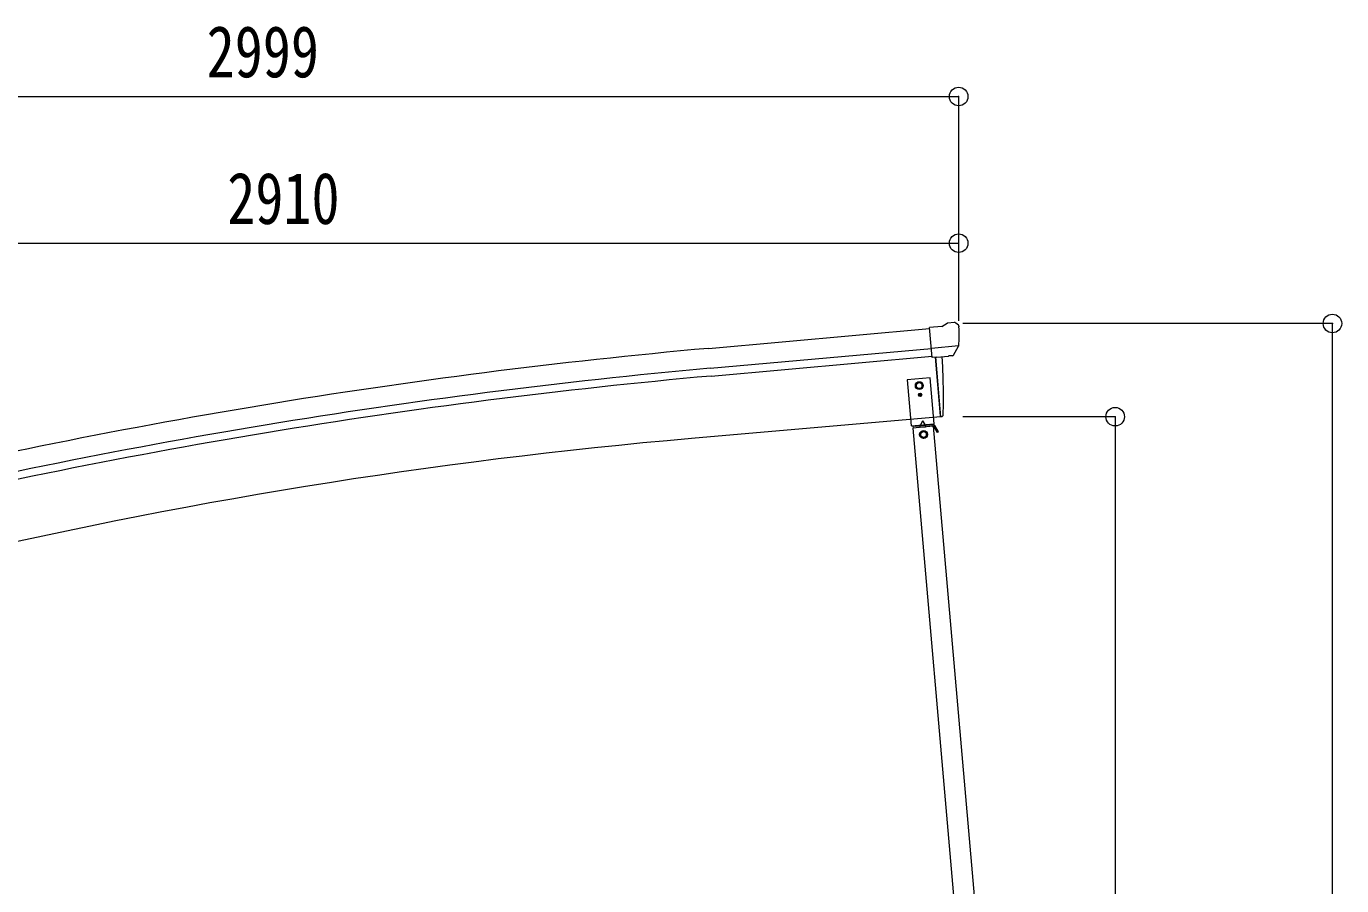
# Model space of a CAD drawing. Units: millimetres at full size, sheet at 1:40. Extents: x -11181 to 11305, y -7804 to 7716.
# Drawn here: x -8341 to -5501, y 781 to 2636 of the extents above; entities that cross this region are included whole.
import ezdxf
from ezdxf.enums import TextEntityAlignment as Align

# ---------------------------------------------------------------- set-up
doc = ezdxf.new("R2010")
doc.units = ezdxf.units.MM
doc.header["$LTSCALE"] = 40
doc.header["$PDMODE"] = 32
doc.header["$PDSIZE"] = 40
for name, color, linetype, lineweight in [('0-0_0', 7, 'Continuous', 9), ('0-1_本体', 4, 'Continuous', 9), ('0-2_部品', 7, 'Continuous', 9), ('0-A_寸法', 6, 'Continuous', 9), ('1-1_GLASS', 4, 'Continuous', 9), ('1-2_GLASS_SEAL', 4, 'Continuous', 9)]:
    doc.layers.add(name, color=color, linetype=linetype, lineweight=lineweight)
doc.styles.add('ＭＳ ゴシック', font='')
doc.styles.get('ＭＳ ゴシック').set_extended_font_data('MS Gothic')

msp = doc.modelspace()

# ---------------------------------------------------------------- linework, layer by layer
at = {"layer": '0-0_0', "color": 6}
for p, q in [((-5521.26, -863.75), (-5521.26, 1994.65)), ((-5990.27, 1793.35), (-5990.27, -863.75))]:
    msp.add_line(p, q, dxfattribs=at)
at = {"layer": '0-1_本体'}
for p, q in [((-6868.17, 1940.88), (-6390.84, 1983.92)), ((-6864.3, 1897.89), (-6387.13, 1940.92)), ((-6862.79, 1881.12), (-6385.61, 1924.15)), ((-6378.39, 1921.94), (-6367.14, 1793.34)), ((-6367.14, 1793.34), (-6905.09, 1746.28))]:
    msp.add_line(p, q, dxfattribs=at)
for centre, radius, start, end in [((-5692.12, -11113.15), 13106.9, 95.14794, 103.64794), ((-5692.12, -11113.15), 13063.74, 95.14794, 103.64794), ((-5692.12, -11113.15), 13046.9, 95.14794, 103.64794), ((-5926.49, -9516.37), 11305.08, 94.96591, 103.47643)]:
    msp.add_arc(centre, radius, start, end, dxfattribs=at)
at = {"layer": '0-2_部品'}
for p, q in [((-6364.46, 1988.32), (-6391.02, 1985.99)), ((-6364.46, 1988.32), (-6352.74, 1995.08)), ((-6337.84, 1996.67), (-6351.5, 1995.47)), ((-6328.7, 1990.91), (-6334.18, 1995.52)), ((-6327.64, 1988.87), (-6327.52, 1987.53)), ((-6385.37, 1921.33), (-6391.02, 1985.99)), ((-6328.16, 1946.03), (-6387.08, 1940.87)), ((-6339.41, 1926.54), (-6328.48, 1945.48)), ((-6375.41, 1922.2), (-6385.37, 1921.33)), ((-6367.34, 1795.61), (-6378.39, 1921.94)), ((-6341.8, 1925.14), (-6349.5, 1924.47)), ((-6367.1, 1792.84), (-6367.34, 1795.61)), ((-6364.49, 1793.23), (-6367.1, 1792.84))]:
    msp.add_line(p, q, dxfattribs=at)
for points in [[(-6328.09, 1946.66), (-6328.37, 1945.67), (-6328.48, 1945.48)], [(-6375.41, 1922.2), (-6375.13, 1922.13), (-6349.76, 1924.35), (-6349.5, 1924.47)], [(-6361.94, 1796.07), (-6361.11, 1821.69), (-6360.91, 1848.19), (-6361.38, 1874.68), (-6362.52, 1901.15), (-6364.03, 1923.11)]]:
    msp.add_lwpolyline(points, dxfattribs=at)
msp.add_circle((-6413.17, 1860.48), 6.5, dxfattribs=at)
for centre, radius, start, end in [((-6351.24, 1992.48), 3, 95, 120), ((-6337.4, 1991.69), 5, 50.00648, 94.99352), ((-6529.15, 1969.89), 202.4, 353.4085, 5), ((-6364.93, 1796.2), 3, 278.50322, 357.46219)]:
    msp.add_arc(centre, radius, start, end, dxfattribs=at)
for centre, major_axis, ratio, start_param, end_param in [((-6323.31, 1992.92), (-15.35, 3.44), 0.101033, 5.9751426, 5.9753737), ((-6330.63, 1988.62), (2.71, -1.31), 0.997474, 0.5366567, 1.3225652), ((-6342.07, 1928.14), (1.62, -2.54), 0.997631, 5.8041905, 5.8929484), ((-6342.14, 1928.24), (-3.5, 2.17), 0.650902, 2.1145521, 2.1873627), ((-6342.01, 1928.05), (1.62, -2.54), 0.997631, 5.965759, 6.7621801)]:
    msp.add_ellipse(centre, major_axis=major_axis, ratio=ratio, start_param=start_param, end_param=end_param, dxfattribs=at)
at = {"layer": '0-A_寸法'}
for p, q in [((-9327.17, 2484.61), (-6328.17, 2484.61)), ((-9238.17, 2167.99), (-6328.17, 2167.99)), ((-5521.26, 1994.65), (-6319.1, 1994.65)), ((-5990.27, 1793.35), (-6319.1, 1793.35))]:
    msp.add_line(p, q, dxfattribs=at)
msp.add_lwpolyline([(-6328.17, 2484.61), (-6328.17, 2167.99), (-6328.17, 2000.43)], dxfattribs=at)
for p in [(-6328.17, 2484.61), (-6328.17, 2167.99), (-5521.26, 1994.65), (-5990.27, 1793.35)]:
    msp.add_point(p, dxfattribs=at)
at = {"layer": '1-1_GLASS'}
for p, q in [((-6389.57, 1877.61), (-6439.38, 1873.25)), ((-6380.86, 1777.99), (-6389.57, 1877.61)), ((-6439.38, 1873.25), (-6430.67, 1773.63)), ((-6413.17, 1867.99), (-6419.67, 1864.24)), ((-6419.67, 1864.24), (-6419.67, 1856.73)), ((-6419.67, 1856.73), (-6413.17, 1852.98)), ((-6406.67, 1864.24), (-6413.17, 1867.99)), ((-6413.17, 1852.98), (-6406.67, 1856.73)), ((-6406.67, 1856.73), (-6406.67, 1864.24)), ((-6413.47, 1841.01), (-6413.48, 1840.19)), ((-6413.48, 1840.19), (-6412.66, 1840.17)), ((-6412.65, 1840.99), (-6413.47, 1841.01)), ((-6411.86, 1839.34), (-6411.87, 1838.52)), ((-6411.87, 1838.52), (-6411.05, 1838.5)), ((-6411.8, 1842.62), (-6411.82, 1841.8)), ((-6410.98, 1842.6), (-6411.8, 1842.62)), ((-6411.05, 1838.5), (-6411.04, 1839.32)), ((-6411, 1841.78), (-6410.98, 1842.6)), ((-6410.2, 1840.13), (-6409.38, 1840.11)), ((-6409.37, 1840.93), (-6410.19, 1840.95)), ((-6409.38, 1840.11), (-6409.37, 1840.93)), ((-6430.67, 1773.63), (-6380.86, 1777.99)), ((-6383.41, 1772.74), (-6427.24, 1768.91)), ((-6382.49, 1775.84), (-6426.01, 1772.03)), ((-6425.75, 1769.04), (-6426.01, 1772.03)), ((-6420.7, 1774.5), (-6390.82, 1777.11)), ((-6420.53, 1772.51), (-6420.7, 1774.5)), ((-6390.64, 1775.12), (-6420.53, 1772.51)), ((-6411.3, 1770.3), (-6411.56, 1773.29)), ((-6411.35, 1770.8), (-6399.39, 1771.85)), ((-6406.5, 1784.24), (-6410.63, 1775.38)), ((-6403.93, 1762.39), (-6410.43, 1758.64)), ((-6406.5, 1784.24), (-6400.89, 1776.23)), ((-6397.43, 1758.64), (-6403.93, 1762.39)), ((-6399.35, 1771.35), (-6399.61, 1774.34)), ((-6390.82, 1777.11), (-6390.64, 1775.12)), ((-6384.9, 1772.61), (-6385.17, 1775.6)), ((-6384.95, 1773.11), (-6382.28, 1773.34)), ((-6373.96, 1759.52), (-6381.8, 1773.1)), ((-6371.79, 1760.77), (-6379.63, 1774.35)), ((-6376.46, 1763.85), (-6374.29, 1765.1)), ((-6371.79, 1760.77), (-6373.96, 1759.52)), ((-6410.43, 1758.64), (-6410.43, 1751.13)), ((-6410.43, 1751.13), (-6403.93, 1747.38)), ((-6403.93, 1747.38), (-6397.43, 1751.13)), ((-6397.43, 1751.13), (-6397.43, 1758.64))]:
    msp.add_line(p, q, dxfattribs=at)
for centre, radius in [((-6413.17, 1860.48), 8.5), ((-6413.17, 1860.48), 7.7), ((-6411.43, 1840.56), 3.75), ((-6403.93, 1754.89), 8.5), ((-6403.93, 1754.89), 7.7), ((-6403.93, 1754.89), 6.5)]:
    msp.add_circle(centre, radius, dxfattribs=at)
for centre, radius, start, end in [((-6412.68, 1839.35), 0.82, 359, 89), ((-6412.64, 1841.81), 0.82, 269, 359), ((-6410.22, 1839.31), 0.82, 89, 179), ((-6410.18, 1841.77), 0.82, 179, 269), ((-6382.23, 1772.85), 3, 30, 95), ((-6382.23, 1772.85), 0.5, 30, 95)]:
    msp.add_arc(centre, radius, start, end, dxfattribs=at)
at = {"layer": '1-2_GLASS_SEAL'}
for p, q in [((-6427.25, 1768.91), (-6287.78, 172.45)), ((-6383.42, 1772.74), (-6243.93, 176.1))]:
    msp.add_line(p, q, dxfattribs=at)

# ---------------------------------------------------------------- texts
at = {"layer": '0-A_寸法', "color": 7, "style": 'ＭＳ ゴシック', "width": 0.8}
for s, p in [('2999', (-7951.67, 2492.61)), ('2910', (-7907.17, 2175.99))]:
    msp.add_text(s, height=111.4, dxfattribs=at).set_placement(p, align=Align.BOTTOM_LEFT)

doc.saveas('drawing.dxf')
